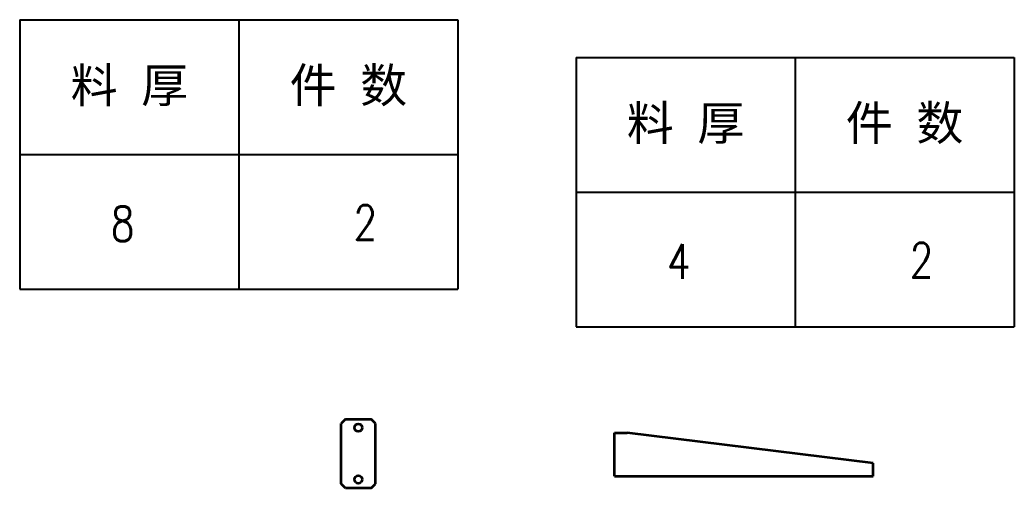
# Model space of a CAD drawing. Header units: millimetres. Extents: x -1727 to 307751, y -105919 to 6637.
# Drawn here: x 22157 to 23310, y -20178 to -19635 of the extents above; entities that cross this region are included whole.
import ezdxf
from ezdxf.enums import TextEntityAlignment as Align

# ---------------------------------------------------------------- set-up
doc = ezdxf.new("R2010")
doc.units = ezdxf.units.MM
doc.layers.add('AM_VIS', color=7, linetype='Continuous')
doc.styles.add('DIM', font='txt.shx', dxfattribs={"width": 0.8, "bigfont": 'bigfont.shx'})
doc.styles.get("Standard").update_dxf_attribs({"font": 'arial.ttf'})

# ---------------------------------------------------------------- blocks, each defined once
blk = doc.blocks.new('*T16')
at = {"color": 0, "linetype": 'ByBlock', "lineweight": -2, "transparency": 16777216}
for p, q in [((0, 0), (127, 0)), ((0, 0), (0, -78)), ((63.5, 0), (63.5, -78)), ((127, 0), (127, -78)), ((0, -39), (127, -39)), ((0, -78), (127, -78))]:
    blk.add_line(p, q, dxfattribs=at)
at = {"color": 0, "transparency": 16777216, "char_height": 10, "width": 60.5, "attachment_point": 5}
for s, insert in [('{\\fSimSun|b0|i0|c134|p2;料 厚}', (31.75, -19.5)), ('{\\fSimSun|b0|i0|c134|p2;件 数}', (95.25, -19.5))]:
    blk.add_mtext(s, dxfattribs=dict(at, insert=insert))
blk = doc.blocks.new('拆图参数')
blk.add_blockref('*T16', (-63.5, 78))
at = {"style": 'DIM', "width": 0.8}
blk.add_attdef('6', text='', height=10, dxfattribs=at).set_placement((-37.13, 18.91), align=Align.MIDDLE_LEFT)
blk.add_attdef('1', text='', height=10, dxfattribs=at).set_placement((36.65, 19.27), align=Align.MIDDLE_CENTER)

msp = doc.modelspace()

# ---------------------------------------------------------------- linework, layer by layer
at = {"layer": 'AM_VIS', "lineweight": 35, "ltscale": 0.176777}
for p, q in [((22534.13125, -20097.82915), (22529.13125, -20102.82915)), ((22569.13125, -20102.82915), (22564.13125, -20097.82915)), ((22534.13125, -20177.82915), (22529.13125, -20172.82915)), ((22564.13125, -20177.82915), (22569.13125, -20172.82915))]:
    msp.add_line(p, q, dxfattribs=at)
at = {"layer": 'AM_VIS', "lineweight": 35}
for p, q in [((22529.13125, -20172.82915), (22529.13125, -20102.82915)), ((22534.13125, -20097.82915), (22564.13125, -20097.82915)), ((22569.13125, -20172.82915), (22569.13125, -20102.82915)), ((22846.0115, -20163.88335), (22846.0115, -20113.88335)), ((23146.01175, -20148.88335), (22861.0115, -20113.88335)), ((22846.0115, -20163.88335), (23146.01175, -20163.88335)), ((22564.13125, -20177.82915), (22534.13125, -20177.82915))]:
    msp.add_line(p, q, dxfattribs=at)
at = {"layer": 'AM_VIS', "lineweight": 35, "ltscale": 0.375}
for p, q in [((22846.0115, -20113.88335), (22861.0115, -20113.88335)), ((23146.01175, -20163.88335), (23146.01175, -20148.88335))]:
    msp.add_line(p, q, dxfattribs=at)
at = {"layer": 'AM_VIS', "lineweight": 35}
for centre in [(22549.13125, -20107.82915), (22549.13125, -20167.82915)]:
    msp.add_circle(centre, 4.5, dxfattribs=at)

# ---------------------------------------------------------------- block references
at = {"xscale": 4, "yscale": 4, "zscale": 4}
for p, values in [((22410.65286, -19947.06721), {'1': '2', '6': '8'}), ((23055.61385, -19990.76981), {'1': '2', '6': '4'})]:
    msp.add_blockref('拆图参数', p, dxfattribs=at).add_auto_attribs(values)

doc.saveas('drawing.dxf')
